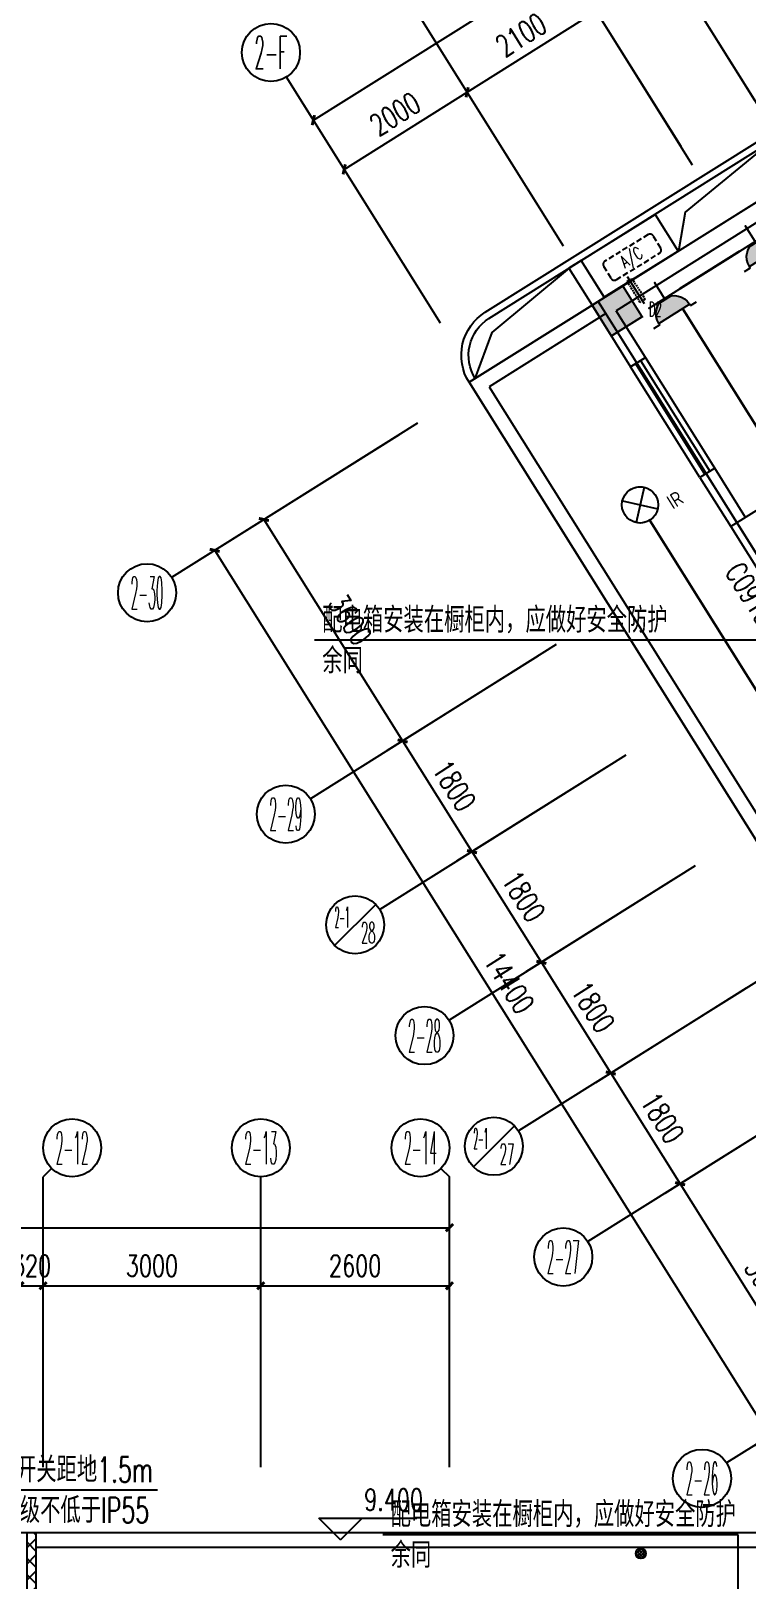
# Model space of a CAD drawing. Extents: x -9422388 to 15610651, y -1992469 to 953794.
# Drawn here: x -2728159 to -2718305, y -197392 to -176064 of the extents above; entities that cross this region are included whole.
import ezdxf
from ezdxf.enums import TextEntityAlignment as Align

# ---------------------------------------------------------------- set-up
doc = ezdxf.new("R2010")
doc.units = 0
doc.header["$LTSCALE"] = 1000
for name, pattern in [('( Hidden )', [0.375, 0.25, -0.125]), ('ACAD_ISO04W100', [30, 24, -3, 0, -3]), ('DASH', [0.35, 0.25, -0.1])]:
    doc.linetypes.add(name, pattern=pattern)
for name, color, linetype in [('A-FLOR-HVAC', 4, 'Continuous'), ('A-FLOR-OTHER2-ON', 83, 'Continuous'), ('AXIS_TEXT', 7, 'Continuous'), ('C-KZ', 2, 'Continuous'), ('C-Z-HATCH', 253, 'Continuous'), ('DIM-照明', 3, 'Continuous'), ('DIM-箱柜', 3, 'Continuous'), ('EQUIP-插座', 3, 'Continuous'), ('EQUIP-照明', 3, 'Continuous'), ('WIRE-插座', 5, 'Continuous'), ('WIRE-照明', 1, 'Continuous')]:
    doc.layers.add(name, color=color, linetype=linetype)
doc.styles.add('_SIMPLEX', font='SIMPLEX.shx', dxfattribs={"width": 0.7})
doc.styles.add('_TCH_AXIS', font='COMPLEX', dxfattribs={"bigfont": 'GBCBIG'})
doc.styles.add('_TCH_DIM', font='SIMPLEX', dxfattribs={"bigfont": 'GBCBIG'})
doc.styles.add('_TCH_DIM_T3', font='SIMPLEX', dxfattribs={"width": 0.705882, "bigfont": 'GBCBIG'})
doc.styles.add('_TCH_WINDOW', font='SIMPLEX', dxfattribs={"height": 3.5, "bigfont": 'GBCBIG'})
doc.styles.add('_TEL_ATTDEF', font='GBENOR', dxfattribs={"width": 0.8, "height": 3, "bigfont": 'GBCBIG'})
doc.styles.add('_TEL_DIM', font='SIMPLEX', dxfattribs={"width": 0.8, "height": 3.5, "bigfont": 'HZTXT'})
doc.styles.add('COMPLEX', font='COMPLEX')
doc.styles.get("Standard").update_dxf_attribs({"font": 'gbenor.shx', "bigfont": 'gbcbig.shx'})
doc.dimstyles.new('_TCH_ARCH&&100', dxfattribs={"dimtxt": 297.5, "dimasz": 100, "dimexe": 250, "dimexo": 300, "dimgap": 126.25, "dimtad": 1, "dimdec": 0, "dimzin": 0, "dimdsep": 46, "dimtxsty": '_TCH_DIM_T3', "dimblk": 'ARCHTICK', "dimcen": 0.09, "dimclrt": 7, "dimazin": 2, "dimtfac": 1, "dimtdec": 0, "dimtix": 1, "dimtmove": 2, "dimatfit": 3, "dimfxl": 0, "dimtolj": 1, "dimtzin": 0, "dimarcsym": 0})

# ---------------------------------------------------------------- blocks, each defined once
blk = doc.blocks.new('A$C0CF77FE4')
at = {"layer": 'A-FLOR-OTHER2-ON', "color": 0, "linetype": 'ACAD_ISO04W100', "ltscale": 5}
blk.add_line((40, 440), (40, 0), dxfattribs=at)
at = {"layer": 'A-FLOR-OTHER2-ON', "color": 0, "linetype": 'DASH', "ltscale": 0.1}
blk.add_lwpolyline([(0, 390), (80, 390), (80, 50), (0, 50)], close=True, dxfattribs=at)
blk = doc.blocks.new('KTWJ1')
at = {"layer": 'A-FLOR-HVAC', "color": 0, "linetype": '( Hidden )', "ltscale": 0.3}
blk.add_lwpolyline([(152982, -14209, 0.414214), (153032, -14259), (153732, -14259, 0.414214), (153782, -14209), (153782, -14009, 0.414214), (153732, -13959), (153032, -13959, 0.414214), (152982, -14009)], format="xyb", close=True, dxfattribs=at)
at = {"layer": 'A-FLOR-HVAC', "color": 0, "style": '_TCH_WINDOW', "width": 0.705882}
blk.add_text('A/C', height=170, dxfattribs=at).set_placement((153214, -14188))
blk = doc.blocks.new('宿舍楼柱网1')
at = {"layer": 'C-Z-HATCH'}
h = blk.add_hatch(color=0, dxfattribs=at)
h.dxf.hatch_style = 1
h.paths.add_polyline_path([(639588, 163611), (640012, 163876), (639747, 164300), (639323, 164035)])
at = {"layer": 'C-KZ', "color": 0, "const_width": 30}
blk.add_lwpolyline([(639588, 163611), (640012, 163876), (639747, 164300), (639323, 164035), (639588, 163611)], dxfattribs=at)
blk = doc.blocks.new('_ArchTick')
at = {"color": 0, "linetype": 'ByBlock', "const_width": 0.4}
blk.add_lwpolyline([(-0.5, -0.5), (0.5, 0.5)], dxfattribs=at)
blk = doc.blocks.new('*D2909')
at = {"color": 0, "lineweight": -2, "transparency": 16777216}
for p, q in [((1579630, -187593), (1579630, -184343)), ((1628750, -187593), (1628750, -184343)), ((1579630, -184593), (1628750, -184593))]:
    blk.add_line(p, q, dxfattribs=at)
at = {"layer": 'Defpoints', "color": 0, "transparency": 16777216}
for p in [(1628750, -184593), (1579630, -187893), (1628750, -187893)]:
    blk.add_point(p, dxfattribs=at)
at = {"color": 0, "lineweight": -2, "transparency": 16777216, "xscale": 100, "yscale": 100, "zscale": 100, "rotation": 180}
blk.add_blockref('_ArchTick', (1579630, -184593), dxfattribs=at)
at = {"color": 0, "lineweight": -2, "transparency": 16777216, "xscale": 100, "yscale": 100, "zscale": 100}
blk.add_blockref('_ArchTick', (1628750, -184593), dxfattribs=at)
at = {"color": 7, "transparency": 16777216, "insert": (1604190, -184318), "char_height": 297.5, "attachment_point": 5, "style": '_TCH_DIM_T3'}
blk.add_mtext('\\A1;49120', dxfattribs=at)
blk = doc.blocks.new('*D2925')
at = {"color": 0, "lineweight": -2, "transparency": 16777216}
for p, q in [((1622830, -187593), (1622830, -185143)), ((1623150, -187593), (1623150, -185143)), ((1622830, -185393), (1622730, -185393)), ((1622830, -185393), (1623150, -185393)), ((1623150, -185393), (1623250, -185393))]:
    blk.add_line(p, q, dxfattribs=at)
at = {"layer": 'Defpoints', "color": 0, "transparency": 16777216}
for p in [(1623150, -185393), (1622830, -187893), (1623150, -187893)]:
    blk.add_point(p, dxfattribs=at)
at = {"color": 0, "lineweight": -2, "transparency": 16777216, "xscale": 100, "yscale": 100, "zscale": 100}
blk.add_blockref('_ArchTick', (1622830, -185393), dxfattribs=at)
at = {"color": 0, "lineweight": -2, "transparency": 16777216, "xscale": 100, "yscale": 100, "zscale": 100, "rotation": 180}
blk.add_blockref('_ArchTick', (1623150, -185393), dxfattribs=at)
at = {"color": 7, "transparency": 16777216, "insert": (1622990, -185118), "char_height": 297.5, "attachment_point": 5, "style": '_TCH_DIM_T3'}
blk.add_mtext('\\A1;320', dxfattribs=at)
blk = doc.blocks.new('*D2926')
at = {"color": 0, "lineweight": -2, "transparency": 16777216}
for p, q in [((1623150, -187593), (1623150, -185143)), ((1626150, -187593), (1626150, -185143)), ((1623150, -185393), (1626150, -185393))]:
    blk.add_line(p, q, dxfattribs=at)
at = {"layer": 'Defpoints', "color": 0, "transparency": 16777216}
for p in [(1626150, -185393), (1623150, -187893), (1626150, -187893)]:
    blk.add_point(p, dxfattribs=at)
at = {"color": 0, "lineweight": -2, "transparency": 16777216, "xscale": 100, "yscale": 100, "zscale": 100, "rotation": 180}
blk.add_blockref('_ArchTick', (1623150, -185393), dxfattribs=at)
at = {"color": 0, "lineweight": -2, "transparency": 16777216, "xscale": 100, "yscale": 100, "zscale": 100}
blk.add_blockref('_ArchTick', (1626150, -185393), dxfattribs=at)
at = {"color": 7, "transparency": 16777216, "insert": (1624650, -185118), "char_height": 297.5, "attachment_point": 5, "style": '_TCH_DIM_T3'}
blk.add_mtext('\\A1;3000', dxfattribs=at)
blk = doc.blocks.new('*D2927')
at = {"color": 0, "lineweight": -2, "transparency": 16777216}
for p, q in [((1626150, -187593), (1626150, -185143)), ((1628750, -187593), (1628750, -185143)), ((1626150, -185393), (1628750, -185393))]:
    blk.add_line(p, q, dxfattribs=at)
at = {"layer": 'Defpoints', "color": 0, "transparency": 16777216}
for p in [(1628750, -185393), (1626150, -187893), (1628750, -187893)]:
    blk.add_point(p, dxfattribs=at)
at = {"color": 0, "lineweight": -2, "transparency": 16777216, "xscale": 100, "yscale": 100, "zscale": 100, "rotation": 180}
blk.add_blockref('_ArchTick', (1626150, -185393), dxfattribs=at)
at = {"color": 0, "lineweight": -2, "transparency": 16777216, "xscale": 100, "yscale": 100, "zscale": 100}
blk.add_blockref('_ArchTick', (1628750, -185393), dxfattribs=at)
at = {"color": 7, "transparency": 16777216, "insert": (1627450, -185118), "char_height": 297.5, "attachment_point": 5, "style": '_TCH_DIM_T3'}
blk.add_mtext('\\A1;2600', dxfattribs=at)
blk = doc.blocks.new('*D2928')
at = {"color": 0, "lineweight": -2, "transparency": 16777216}
for p, q in [((1636517, -166831), (1634791, -164077)), ((1626874, -169334), (1634923, -164289)), ((1628467, -171876), (1626741, -169122))]:
    blk.add_line(p, q, dxfattribs=at)
at = {"layer": 'Defpoints', "color": 0, "transparency": 16777216}
for p in [(1634923, -164289), (1636676, -167085), (1628626, -172130)]:
    blk.add_point(p, dxfattribs=at)
at = {"color": 0, "lineweight": -2, "transparency": 16777216, "xscale": 100, "yscale": 100, "zscale": 100}
for p, rotation in [((1634923, -164289), 32.07829767622253), ((1626874, -169334), 212.0782976762225)]:
    blk.add_blockref('_ArchTick', p, dxfattribs=dict(at, rotation=rotation))
at = {"color": 7, "transparency": 16777216, "insert": (1630753, -166578), "char_height": 297.5, "attachment_point": 5, "rotation": 32.0783, "style": '_TCH_DIM_T3'}
blk.add_mtext('\\A1;9500', dxfattribs=at)
blk = doc.blocks.new('*D2929')
at = {"color": 0, "lineweight": -2, "transparency": 16777216}
for p, q in [((1630162, -170814), (1628861, -168738)), ((1627299, -170012), (1628993, -168950)), ((1628467, -171876), (1627166, -169800))]:
    blk.add_line(p, q, dxfattribs=at)
at = {"layer": 'Defpoints', "color": 0, "transparency": 16777216}
for p in [(1628993, -168950), (1630321, -171068), (1628626, -172130)]:
    blk.add_point(p, dxfattribs=at)
at = {"color": 0, "lineweight": -2, "transparency": 16777216, "xscale": 100, "yscale": 100, "zscale": 100}
for p, rotation in [((1628993, -168950), 32.07829767622228), ((1627299, -170012), 212.0782976762223)]:
    blk.add_blockref('_ArchTick', p, dxfattribs=dict(at, rotation=rotation))
at = {"color": 7, "transparency": 16777216, "insert": (1628000, -169248), "char_height": 297.5, "attachment_point": 5, "rotation": 32.0783, "style": '_TCH_DIM_T3'}
blk.add_mtext('\\A1;2000', dxfattribs=at)
blk = doc.blocks.new('*D2930')
at = {"color": 0, "lineweight": -2, "transparency": 16777216}
for p, q in [((1631941, -169698), (1630640, -167623)), ((1628993, -168950), (1630773, -167834)), ((1630162, -170814), (1628861, -168738))]:
    blk.add_line(p, q, dxfattribs=at)
at = {"layer": 'Defpoints', "color": 0, "transparency": 16777216}
for p in [(1630773, -167834), (1632100, -169953), (1630321, -171068)]:
    blk.add_point(p, dxfattribs=at)
at = {"color": 0, "lineweight": -2, "transparency": 16777216, "xscale": 100, "yscale": 100, "zscale": 100}
for p, rotation in [((1630773, -167834), 32.07829767622366), ((1628993, -168950), 212.0782976762237)]:
    blk.add_blockref('_ArchTick', p, dxfattribs=dict(at, rotation=rotation))
at = {"color": 7, "transparency": 16777216, "insert": (1629737, -168159), "char_height": 297.5, "attachment_point": 5, "rotation": 32.0783, "style": '_TCH_DIM_T3'}
blk.add_mtext('\\A1;2100', dxfattribs=at)
blk = doc.blocks.new('*D2931')
at = {"color": 0, "lineweight": -2, "transparency": 16777216}
for p, q in [((1632958, -169061), (1631657, -166985)), ((1630773, -167834), (1631790, -167197)), ((1631941, -169698), (1630640, -167623))]:
    blk.add_line(p, q, dxfattribs=at)
at = {"layer": 'Defpoints', "color": 0, "transparency": 16777216}
for p in [(1631790, -167197), (1633117, -169315), (1632100, -169953)]:
    blk.add_point(p, dxfattribs=at)
at = {"color": 0, "lineweight": -2, "transparency": 16777216, "xscale": 100, "yscale": 100, "zscale": 100}
for p, rotation in [((1631790, -167197), 32.07829767622356), ((1630773, -167834), 212.0782976762236)]:
    blk.add_blockref('_ArchTick', p, dxfattribs=dict(at, rotation=rotation))
at = {"color": 7, "transparency": 16777216, "insert": (1631135, -167283), "char_height": 297.5, "attachment_point": 5, "rotation": 32.0783, "style": '_TCH_DIM_T3'}
blk.add_mtext('\\A1;1200', dxfattribs=at)
blk = doc.blocks.new('*D2932')
at = {"color": 0, "lineweight": -2, "transparency": 16777216}
for p, q in [((1636517, -166831), (1635216, -164755)), ((1631790, -167197), (1635348, -164967)), ((1632958, -169061), (1631657, -166985))]:
    blk.add_line(p, q, dxfattribs=at)
at = {"layer": 'Defpoints', "color": 0, "transparency": 16777216}
for p in [(1635348, -164967), (1636676, -167085), (1633117, -169315)]:
    blk.add_point(p, dxfattribs=at)
at = {"color": 0, "lineweight": -2, "transparency": 16777216, "xscale": 100, "yscale": 100, "zscale": 100}
for p, rotation in [((1635348, -164967), 32.07829767622178), ((1631790, -167197), 212.0782976762218)]:
    blk.add_blockref('_ArchTick', p, dxfattribs=dict(at, rotation=rotation))
at = {"color": 7, "transparency": 16777216, "insert": (1633423, -165849), "char_height": 297.5, "attachment_point": 5, "rotation": 32.0783, "style": '_TCH_DIM_T3'}
blk.add_mtext('\\A1;4200', dxfattribs=at)
blk = doc.blocks.new('*D2953')
at = {"color": 0, "lineweight": -2, "transparency": 16777216}
for p, q in [((1628056, -173668), (1625302, -175394)), ((1625514, -175261), (1633162, -187463)), ((1635704, -185870), (1632950, -187596))]:
    blk.add_line(p, q, dxfattribs=at)
at = {"layer": 'Defpoints', "color": 0, "transparency": 16777216}
for p in [(1628310, -173509), (1635958, -185710), (1633162, -187463)]:
    blk.add_point(p, dxfattribs=at)
at = {"color": 0, "lineweight": -2, "transparency": 16777216, "xscale": 100, "yscale": 100, "zscale": 100}
for p, rotation in [((1625514, -175261), 122.0782976762229), ((1633162, -187463), 302.0782976762229)]:
    blk.add_blockref('_ArchTick', p, dxfattribs=dict(at, rotation=rotation))
at = {"color": 7, "transparency": 16777216, "insert": (1629571, -181216), "char_height": 297.5, "attachment_point": 5, "rotation": 302.0783, "style": '_TCH_DIM_T3'}
blk.add_mtext('\\A1;14400', dxfattribs=at)
blk = doc.blocks.new('_AXISO')
at = {"color": 0}
blk.add_circle((0, 0), 0.5, dxfattribs=at)
at = {"layer": 'AXIS_TEXT', "color": 0, "style": 'COMPLEX', "width": 1.041667}
blk.add_attdef('A', text='', height=0.56, dxfattribs=at).set_placement((-0.25, -0.28), (0.25, -0.28), align=Align.FIT)
blk = doc.blocks.new('*D2954')
at = {"color": 0, "lineweight": -2, "transparency": 16777216}
for p, q in [((1633792, -182819), (1631716, -184120)), ((1631928, -183987), (1633840, -187038)), ((1635704, -185870), (1633628, -187171))]:
    blk.add_line(p, q, dxfattribs=at)
at = {"layer": 'Defpoints', "color": 0, "transparency": 16777216}
for p in [(1634046, -182660), (1635958, -185710), (1633840, -187038)]:
    blk.add_point(p, dxfattribs=at)
at = {"color": 0, "lineweight": -2, "transparency": 16777216, "xscale": 100, "yscale": 100, "zscale": 100}
for p, rotation in [((1631928, -183987), 122.078297676224), ((1633840, -187038), 302.078297676224)]:
    blk.add_blockref('_ArchTick', p, dxfattribs=dict(at, rotation=rotation))
at = {"color": 7, "transparency": 16777216, "insert": (1633117, -185367), "char_height": 297.5, "attachment_point": 5, "rotation": 302.0783, "style": '_TCH_DIM_T3'}
blk.add_mtext('\\A1;3600', dxfattribs=at)
blk = doc.blocks.new('*D2955')
at = {"color": 0, "lineweight": -2, "transparency": 16777216}
for p, q in [((1632836, -181294), (1630760, -182595)), ((1630972, -182462), (1631928, -183987)), ((1633792, -182819), (1631716, -184120))]:
    blk.add_line(p, q, dxfattribs=at)
at = {"layer": 'Defpoints', "color": 0, "transparency": 16777216}
for p in [(1633090, -181134), (1634046, -182660), (1631928, -183987)]:
    blk.add_point(p, dxfattribs=at)
at = {"color": 0, "lineweight": -2, "transparency": 16777216, "xscale": 100, "yscale": 100, "zscale": 100}
for p, rotation in [((1630972, -182462), 122.0782976762223), ((1631928, -183987), 302.0782976762223)]:
    blk.add_blockref('_ArchTick', p, dxfattribs=dict(at, rotation=rotation))
at = {"color": 7, "transparency": 16777216, "insert": (1631683, -183079), "char_height": 297.5, "attachment_point": 5, "rotation": 302.0783, "style": '_TCH_DIM_T3'}
blk.add_mtext('\\A1;1800', dxfattribs=at)
blk = doc.blocks.new('*D2956')
at = {"color": 0, "lineweight": -2, "transparency": 16777216}
for p, q in [((1631880, -179769), (1629804, -181070)), ((1630016, -180937), (1630972, -182462)), ((1632836, -181294), (1630760, -182595))]:
    blk.add_line(p, q, dxfattribs=at)
at = {"layer": 'Defpoints', "color": 0, "transparency": 16777216}
for p in [(1632134, -179609), (1633090, -181134), (1630972, -182462)]:
    blk.add_point(p, dxfattribs=at)
at = {"color": 0, "lineweight": -2, "transparency": 16777216, "xscale": 100, "yscale": 100, "zscale": 100}
for p, rotation in [((1630016, -180937), 122.0782976762197), ((1630972, -182462), 302.0782976762197)]:
    blk.add_blockref('_ArchTick', p, dxfattribs=dict(at, rotation=rotation))
at = {"color": 7, "transparency": 16777216, "insert": (1630727, -181553), "char_height": 297.5, "attachment_point": 5, "rotation": 302.0783, "style": '_TCH_DIM_T3'}
blk.add_mtext('\\A1;1800', dxfattribs=at)
blk = doc.blocks.new('*D2957')
at = {"color": 0, "lineweight": -2, "transparency": 16777216}
for p, q in [((1630924, -178243), (1628848, -179545)), ((1629060, -179412), (1630016, -180937)), ((1631880, -179769), (1629804, -181070))]:
    blk.add_line(p, q, dxfattribs=at)
at = {"layer": 'Defpoints', "color": 0, "transparency": 16777216}
for p in [(1631178, -178084), (1632134, -179609), (1630016, -180937)]:
    blk.add_point(p, dxfattribs=at)
at = {"color": 0, "lineweight": -2, "transparency": 16777216, "xscale": 100, "yscale": 100, "zscale": 100}
for p, rotation in [((1629060, -179412), 122.0782976762253), ((1630016, -180937), 302.0782976762252)]:
    blk.add_blockref('_ArchTick', p, dxfattribs=dict(at, rotation=rotation))
at = {"color": 7, "transparency": 16777216, "insert": (1629771, -180028), "char_height": 297.5, "attachment_point": 5, "rotation": 302.0783, "style": '_TCH_DIM_T3'}
blk.add_mtext('\\A1;1800', dxfattribs=at)
blk = doc.blocks.new('*D2958')
at = {"color": 0, "lineweight": -2, "transparency": 16777216}
for p, q in [((1629968, -176718), (1627892, -178019)), ((1628104, -177887), (1629060, -179412)), ((1630924, -178243), (1628848, -179545))]:
    blk.add_line(p, q, dxfattribs=at)
at = {"layer": 'Defpoints', "color": 0, "transparency": 16777216}
for p in [(1630222, -176559), (1631178, -178084), (1629060, -179412)]:
    blk.add_point(p, dxfattribs=at)
at = {"color": 0, "lineweight": -2, "transparency": 16777216, "xscale": 100, "yscale": 100, "zscale": 100}
for p, rotation in [((1628104, -177887), 122.0782976762247), ((1629060, -179412), 302.0782976762247)]:
    blk.add_blockref('_ArchTick', p, dxfattribs=dict(at, rotation=rotation))
at = {"color": 7, "transparency": 16777216, "insert": (1628815, -178503), "char_height": 297.5, "attachment_point": 5, "rotation": 302.0783, "style": '_TCH_DIM_T3'}
blk.add_mtext('\\A1;1800', dxfattribs=at)
blk = doc.blocks.new('*D2959')
at = {"color": 0, "lineweight": -2, "transparency": 16777216}
for p, q in [((1628056, -173668), (1625980, -174969)), ((1626192, -174836), (1628104, -177887)), ((1629968, -176718), (1627892, -178019))]:
    blk.add_line(p, q, dxfattribs=at)
at = {"layer": 'Defpoints', "color": 0, "transparency": 16777216}
for p in [(1628310, -173509), (1630222, -176559), (1628104, -177887)]:
    blk.add_point(p, dxfattribs=at)
at = {"color": 0, "lineweight": -2, "transparency": 16777216, "xscale": 100, "yscale": 100, "zscale": 100}
for p, rotation in [((1626192, -174836), 122.0782976762227), ((1628104, -177887), 302.0782976762227)]:
    blk.add_blockref('_ArchTick', p, dxfattribs=dict(at, rotation=rotation))
at = {"color": 7, "transparency": 16777216, "insert": (1627381, -176215), "char_height": 297.5, "attachment_point": 5, "rotation": 302.0783, "style": '_TCH_DIM_T3'}
blk.add_mtext('\\A1;3600', dxfattribs=at)
blk = doc.blocks.new('$equip$00002530')
for p, q in [((-0.354, 0.354), (0.354, -0.354)), ((0.354, 0.354), (-0.354, -0.354))]:
    blk.add_line(p, q)
at = {"const_width": 0.04}
blk.add_lwpolyline([(0, 0.5, -1), (0, -0.5, -1), (0, 0.5, -2.479085)], format="xyb", dxfattribs=at)
blk.add_circle((0, 0), 0.5)
for p in [(0, 0.5), (-0.5, 0), (0.5, 0), (0, -0.5)]:
    blk.add_point(p)
at = {"color": 7, "style": '_TEL_DIM', "flags": 1}
blk.add_attdef('A', text='', height=0.00002, dxfattribs=at).set_placement((0, 0), align=Align.MIDDLE_CENTER)
at = {"color": 7, "style": '_TEL_DIM'}
blk.add_attdef('$TEXT$', text='', height=0.4, dxfattribs=at).set_placement((0.887, -0.396), align=Align.MIDDLE_CENTER)
blk = doc.blocks.new('$equip$00001240')
for p, q in [((-0.5, 1.05), (-0.7, 1.05)), ((-0.5, 1.05), (-0.5, 1)), ((-0.5, 1), (0.5, 1)), ((0.5, 1.05), (0.7, 1.05)), ((0.5, 1.05), (0.5, 1)), ((-0.5, 0.5), (0.5, 0.5)), ((0, 0.5), (0, 0))]:
    blk.add_line(p, q)
blk.add_arc((0, 1), 0.5, 180, 0)
for points in [[(0.433, 0.75), (-0.433, 0.75), (0.5, 1), (-0.5, 1)], [(0.25, 0.567), (-0.25, 0.567), (0.433, 0.75), (-0.433, 0.75)], [(0, 0.5), (0, 0.5), (0.25, 0.567), (-0.25, 0.567)]]:
    blk.add_solid(points)
at = {"layer": 'EQUIP-照明'}
for p in [(0, 1), (-0.5, 0.5), (0.5, 0.5), (0, 0)]:
    blk.add_point(p, dxfattribs=at)
at = {"layer": 'EQUIP-照明', "flags": 9}
blk.add_attdef('A', (0, 0), '', height=0.00002, dxfattribs=at)
blk = doc.blocks.new('542523')
h = blk.add_hatch()
h.set_pattern_fill('ANSI37', color=8, scale=100)
h.set_pattern_definition([(45, (1001436.12, 205282.17), (-112.2532, 112.2532), []), (135, (1001436.12, 205282.17), (-112.2532, -112.2532), [])])
h.paths.add_polyline_path([(1622929.8, -188792.5), (1623049.8, -188792.5), (1623049.8, -199192.6), (1622929.8, -199192.6)])
h = blk.add_hatch()
h.set_pattern_fill('ANSI37', color=8, scale=20)
h.set_pattern_definition([(45, (577080.12, 194922.9), (-22.4506403, 22.4506403), []), (135, (577080.12, 194922.9), (-22.4506403, -22.4506403), [])])
edge = h.paths.add_edge_path()
edge.add_arc((1631387.6, -189081.7), 70, 0, 360)
at = {"color": 8}
for p, q in [((1633117.3, -169315.4), (1630992.9, -165926.1)), ((1632100.5, -169952.7), (1629976.2, -166563.4)), ((1630321.1, -171067.9), (1628196.8, -167678.7)), ((1628626.4, -172130.1), (1626502.1, -168740.8)), ((1633595.2, -170078), (1630714.3, -171883.6)), ((1633722.7, -170281.3), (1631045.1, -171959.5)), ((1629019.7, -172945.8), (1630799.1, -171830.5)), ((1630799.1, -171830.5), (1629019.7, -172945.8)), ((1630714.3, -171883.6), (1631245.4, -172731)), ((1630799.1, -171830.5), (1641151.3, -188347.3)), ((1630905.3, -172000), (1630799.1, -171830.5)), ((1630905.3, -172000), (1629295.4, -173009)), ((1631448.8, -172603.5), (1631045.1, -171959.5)), ((1631245.4, -172731), (1631448.8, -172603.5)), ((1637608.5, -186649), (1629019.7, -172945.8)), ((1629019.7, -172945.8), (1637608.5, -186649)), ((1629295.4, -173009), (1637777.9, -186542.8)), ((1628310.2, -173508.5), (1624920.9, -175632.8)), ((1634490.3, -173765.6), (1632626.2, -174934)), ((1632404.7, -174128.7), (1632201.3, -174256.1)), ((1632829.6, -174806.5), (1632404.7, -174128.7)), ((1632201.3, -174256.1), (1632626.2, -174934)), ((1632626.2, -174934), (1633688.4, -176628.7)), ((1630222.1, -176558.9), (1626832.8, -178683.2)), ((1631178, -178084), (1627788.7, -180208.4)), ((1632134, -179609.2), (1628744.7, -181733.5)), ((1627166.9, -180703.6), (1627732.6, -180137.9)), ((1633089.9, -181134.4), (1629700.6, -183258.7)), ((1634045.8, -182659.6), (1630656.5, -184783.9)), ((1629078.8, -183754), (1629644.5, -183188.3)), ((1623267, -183775.4), (1623149.8, -183892.6)), ((1628632.7, -183775.4), (1628749.8, -183892.6)), ((1623149.8, -187892.6), (1623149.8, -183892.6)), ((1626149.8, -187892.6), (1626149.8, -183892.6)), ((1628749.8, -187892.6), (1628749.8, -183892.6)), ((1635957.7, -185710), (1632568.4, -187834.3)), ((1627247.2, -188892.6), (1626947.2, -188592.6)), ((1626947.2, -188592.6), (1628298.2, -188592.6)), ((1627247.2, -188892.6), (1627547.2, -188592.6)), ((1593929.8, -188792.6), (1636422.2, -188792.5)), ((1623049.8, -188792.5), (1636422.2, -188792.5)), ((1623049.8, -188792.5), (1623049.8, -188992.5)), ((1623049.8, -188992.5), (1636422.2, -188992.5))]:
    blk.add_line(p, q, dxfattribs=at)
at = {"color": 8, "extrusion": (0, 0, -1)}
for p, q in [((1631448.8, -172603.5), (1631245.4, -172731)), ((1632201.3, -174256.1), (1631245.4, -172731)), ((1631313.2, -172688.5), (1632269.1, -174213.7)), ((1631381, -172646), (1632336.9, -174171.2)), ((1632404.7, -174128.7), (1631448.8, -172603.5)), ((1632404.7, -174128.7), (1632201.3, -174256.1))]:
    blk.add_line(p, q, dxfattribs=at)
at = {"color": 8}
for points in [[(1629019.7, -172945.8), (1629019.7, -172945.8, -0.4142136), (1629241, -171980.9), (1636189.1, -167626.1, -0.4142136), (1638256.7, -168100.5), (1651526.9, -189272.8, -0.2728148), (1651568.4, -190795.7), (1647349.6, -198418.9, -0.2728148), (1646037.2, -199192.6), (1580429.8, -199192.6, -0.4142134), (1578829.8, -197592.6), (1578829.8, -189492.6, -0.4142137), (1579529.8, -188792.6), (1579529.8, -188792.6)], [(1629104.4, -172892.7), (1629104.4, -172892.7, -0.4142136), (1629294.2, -172065.7), (1636242.2, -167710.8, -0.4142136), (1638172, -168153.6), (1651442.2, -189325.9, -0.2728148), (1651480.9, -190747.3), (1647262.1, -198370.5, -0.2728148), (1646037.2, -199092.6), (1623049.8, -199092.6)]]:
    blk.add_lwpolyline(points, format="xyb", dxfattribs=at)
for points in [[(1593929.8, -190892.6), (1593929.8, -198492.6), (1646508.8, -198492.6), (1651184.3, -190044.2), (1637238.7, -167794.3), (1630799.1, -171830.5), (1641151.3, -188347.3), (1639742.7, -190892.6)], [(1630882.1, -171774.7), (1630565.1, -171269), (1631581.9, -170631.7), (1631900.6, -171140.1)], [(1630565.1, -171269), (1630395.7, -171375.3), (1630714.3, -171883.6), (1630883.8, -171777.4)], [(1622929.8, -188792.5), (1623049.8, -188792.5), (1623049.8, -199192.6), (1622929.8, -199192.6)]]:
    blk.add_lwpolyline(points, close=True, dxfattribs=at)
for points in [[(1633198, -169619), (1631995.8, -170603.1), (1631904.3, -171138.2)], [(1629104.4, -172892.7), (1629340.1, -172259.3), (1630401.9, -171371.5)]]:
    blk.add_lwpolyline(points, dxfattribs=at)
for centre, radius in [((1627449.8, -180420.8), 400), ((1629361.7, -183471.2), 400), ((1631387.6, -189081.7), 70)]:
    blk.add_circle(centre, radius, dxfattribs=at)
blk.add_blockref('宿舍楼柱网1', (991391.9, -335918.9), dxfattribs=at)
ref = blk.add_blockref('_AXISO', (1626289.7, -168401.9), dxfattribs=dict(at, xscale=800, yscale=800, zscale=800))
ref.add_attrib('A', '2-F', dxfattribs={"layer": 'AXIS_TEXT', "color": 8, "height": 452.55, "style": '_TCH_AXIS', "width": 0.33871}).set_placement((1626063.4, -168628.2), (1626516, -168628.2), align=Align.FIT)
for name, p, rotation in [('KTWJ1', (1493083.1, -239267.8), 31.47243854445313), ('A$C0CF77FE4', (1631237.7, -171471.9), 212.0783001587689)]:
    blk.add_blockref(name, p, dxfattribs=dict(at, rotation=rotation))
ref = blk.add_blockref('_AXISO', (1624582, -175845.2), dxfattribs=dict(at, xscale=800, yscale=800, zscale=800))
ref.add_attrib('A', '2-30', dxfattribs={"layer": 'AXIS_TEXT', "color": 8, "height": 452.55, "style": '_TCH_AXIS', "width": 0.265823}).set_placement((1624355.7, -176071.5), (1624808.2, -176071.5), align=Align.FIT)
ref = blk.add_blockref('_AXISO', (1626493.9, -178895.6), dxfattribs=dict(at, xscale=800, yscale=800, zscale=800))
ref.add_attrib('A', '2-29', dxfattribs={"layer": 'AXIS_TEXT', "color": 8, "height": 452.55, "style": '_TCH_AXIS', "width": 0.2625}).set_placement((1626267.6, -179121.9), (1626720.1, -179121.9), align=Align.FIT)
ref = blk.add_blockref('_AXISO', (1628405.7, -181946), dxfattribs=dict(at, xscale=800, yscale=800, zscale=800))
ref.add_attrib('A', '2-28', dxfattribs={"layer": 'AXIS_TEXT', "color": 8, "height": 452.55, "style": '_TCH_AXIS', "width": 0.2625}).set_placement((1628179.5, -182172.2), (1628632, -182172.2), align=Align.FIT)
ref = blk.add_blockref('_AXISO', (1623549.8, -183492.6), dxfattribs=dict(at, xscale=800, yscale=800, zscale=800))
ref.add_attrib('A', '2-12', dxfattribs={"layer": 'AXIS_TEXT', "color": 8, "height": 452.55, "style": '_TCH_AXIS', "width": 0.28}).set_placement((1623323.5, -183718.8), (1623776.1, -183718.8), align=Align.FIT)
ref = blk.add_blockref('_AXISO', (1626149.8, -183492.6), dxfattribs=dict(at, xscale=800, yscale=800, zscale=800))
ref.add_attrib('A', '2-13', dxfattribs={"layer": 'AXIS_TEXT', "color": 8, "height": 452.55, "style": '_TCH_AXIS', "width": 0.28}).set_placement((1625923.5, -183718.8), (1626376.1, -183718.8), align=Align.FIT)
ref = blk.add_blockref('_AXISO', (1628349.8, -183492.6), dxfattribs=dict(at, xscale=800, yscale=800, zscale=800))
ref.add_attrib('A', '2-14', dxfattribs={"layer": 'AXIS_TEXT', "color": 8, "height": 452.55, "style": '_TCH_AXIS', "width": 0.272727}).set_placement((1628123.5, -183718.8), (1628576.1, -183718.8), align=Align.FIT)
ref = blk.add_blockref('_AXISO', (1630317.6, -184996.3), dxfattribs=dict(at, xscale=800, yscale=800, zscale=800))
ref.add_attrib('A', '2-27', dxfattribs={"layer": 'AXIS_TEXT', "color": 8, "height": 452.55, "style": '_TCH_AXIS', "width": 0.2625}).set_placement((1630091.3, -185222.6), (1630543.9, -185222.6), align=Align.FIT)
ref = blk.add_blockref('_AXISO', (1632229.5, -188046.7), dxfattribs=dict(at, xscale=800, yscale=800, zscale=800))
ref.add_attrib('A', '2-26', dxfattribs={"layer": 'AXIS_TEXT', "color": 8, "height": 452.55, "style": '_TCH_AXIS', "width": 0.2625}).set_placement((1632003.2, -188273), (1632455.8, -188273), align=Align.FIT)
for s, height, style, width, p in [('D2', 200, '_SIMPLEX', 0.5, (1631497, -172037.9)), ('9.400', 297.5, '_TCH_DIM', 0.705882, (1627574.3, -188487.6))]:
    blk.add_text(s, height=height, dxfattribs=dict(at, style=style, width=width)).set_placement(p)
at = {"color": 8, "style": '_TCH_WINDOW', "width": 0.705882}
blk.add_text('C0915', height=297.5, rotation=302.0783, dxfattribs=at).set_placement((1632534.2, -175554.5))
at = {"layer": 'AXIS_TEXT', "color": 7, "style": '_TCH_AXIS'}
for s, width, p, p2 in [('2-1', 0.266804, (1627169.8, -180456.6), (1627369.8, -180456.6)), ('28', 0.431594, (1627529.8, -180671.2), (1627729.8, -180671.2)), ('2-1', 0.266804, (1629081.7, -183506.9), (1629281.7, -183506.9)), ('27', 0.431594, (1629441.7, -183721.6), (1629641.7, -183721.6))]:
    blk.add_text(s, height=286.22, dxfattribs=dict(at, width=width)).set_placement(p, p2, align=Align.FIT)
at = {"color": 8}
for p1, p2, distance, picture, middle in [((1628626.4, -172130.1), (1636676, -167084.9), 3300, '*D2928', (1630752.6, -166578.3)), ((1633117.3, -169315.4), (1636676, -167084.9), 2500, '*D2932', (1633422.9, -165848.8)), ((1632100.5, -169952.7), (1633117.3, -169315.4), 2500, '*D2931', (1631135.1, -167282.7)), ((1630321.1, -171067.9), (1632100.5, -169952.7), 2500, '*D2930', (1629737, -168159)), ((1628626.4, -172130.1), (1630321.1, -171067.9), 2500, '*D2929', (1628000, -169247.7)), ((1628310.2, -173508.5), (1635957.9, -185710.2), -3300, '*D2953', (1629570.9, -181215.9)), ((1628310.2, -173508.5), (1630222.1, -176558.9), -2500, '*D2959', (1627380.8, -176215.3)), ((1630222.1, -176558.9), (1631178, -178084), -2500, '*D2958', (1628814.7, -178503.1)), ((1631178, -178084), (1632134, -179609.2), -2500, '*D2957', (1629770.7, -180028.3)), ((1632134, -179609.2), (1633089.9, -181134.4), -2500, '*D2956', (1630726.6, -181553.5)), ((1633089.9, -181134.4), (1634045.8, -182659.6), -2500, '*D2955', (1631682.6, -183078.6)), ((1634045.8, -182659.6), (1635957.9, -185710.2), -2500, '*D2954', (1633116.5, -185366.5)), ((1579629.8, -187892.6), (1628749.8, -187892.6), 3300, '*D2909', (1604189.8, -184317.6)), ((1622829.8, -187892.6), (1623149.8, -187892.6), 2500, '*D2925', (1622989.8, -185117.6)), ((1623149.8, -187892.6), (1626149.8, -187892.6), 2500, '*D2926', (1624649.8, -185117.6)), ((1626149.8, -187892.6), (1628749.8, -187892.6), 2500, '*D2927', (1627449.8, -185117.6))]:
    dim = blk.add_aligned_dim(p1=p1, p2=p2, distance=distance, dimstyle='_TCH_ARCH&&100', dxfattribs=at)
    dim.commit()
    dim.dimension.update_dxf_attribs({"geometry": picture, "text_midpoint": middle})

msp = doc.modelspace()

# ---------------------------------------------------------------- linework, layer by layer
at = {"layer": 'DIM-照明'}
msp.add_line((-2729881.2104, -196164.13728), (-2726415.33593, -196164.13728), dxfattribs=at)
at = {"layer": 'DIM-箱柜'}
for p, q in [((-2718685.63415, -184458.75126), (-2724249.65557, -184458.75126)), ((-2717037.11292, -184458.75126), (-2718685.63415, -184458.75126)), ((-2718411.25346, -196780.76522), (-2723307.71838, -196780.76522)), ((-2718411.25346, -199134.8395), (-2718411.25346, -196780.76522))]:
    msp.add_line(p, q, dxfattribs=at)
at = {"layer": 'WIRE-插座', "linetype": 'Continuous', "const_width": 35}
for points in [[(-2718391.86015, -179097.93199), (-2719217.15289, -179615.20164)], [(-2719179.70733, -179886.77866), (-2717905.12092, -181920.3542)]]:
    msp.add_lwpolyline(points, dxfattribs=at)
at = {"layer": 'WIRE-照明', "linetype": 'Continuous', "const_width": 35}
msp.add_lwpolyline([(-2719632.2176, -182804.57705), (-2717242.36808, -186617.53119)], dxfattribs=at)

# ---------------------------------------------------------------- block references
msp.add_blockref('542523', (-4351141.06824, -7958.61085))
at = {"layer": 'EQUIP-插座', "xscale": -500, "yscale": 500.0000000000001, "zscale": 500.0000000000001, "rotation": 212.0782976762256}
for p in [(-2718312.79879, -178753.33178), (-2719561.7531, -179536.14027)]:
    msp.add_blockref('$equip$00001240', p, dxfattribs=at)
at = {"layer": 'EQUIP-照明'}
ref = msp.add_blockref('$equip$00002530', (-2719764.98702, -182592.74627), dxfattribs=dict(at, xscale=500, yscale=500, zscale=500, rotation=32.07829767622409))
ref.add_attrib('$TEXT$', 'IR', dxfattribs={"layer": '0', "color": 7, "height": 200, "rotation": 32.078297676, "style": '_TEL_ATTDEF'}).set_placement((-2719283.96651, -182524.86744), align=Align.MIDDLE_CENTER)

# ---------------------------------------------------------------- texts
at = {"layer": 'DIM-照明', "color": 7, "style": '_TEL_DIM'}
for s, width, p in [('垃圾间开关距地', 0.8, (-2729205.66927, -196059.13728)), ('1.5m', 0.64, (-2727245.66927, -196059.13728)), ('防护等级不低于', 0.8, (-2729152.33593, -196619.13728)), ('IP55', 0.64, (-2727192.33593, -196619.13728))]:
    msp.add_text(s, height=350, dxfattribs=dict(at, width=width)).set_placement(p)
at = {"layer": 'DIM-箱柜', "color": 7, "style": '_TEL_DIM', "width": 0.8}
for s, p in [('配电箱安装在橱柜内，应做好安全防护', (-2724144.65557, -184353.75126)), ('余同', (-2724144.65557, -184913.75126)), ('配电箱安装在橱柜内，应做好安全防护', (-2723202.71838, -196675.76522)), ('余同', (-2723202.71838, -197235.76522))]:
    msp.add_text(s, height=350, dxfattribs=at).set_placement(p)

doc.saveas('drawing.dxf')
